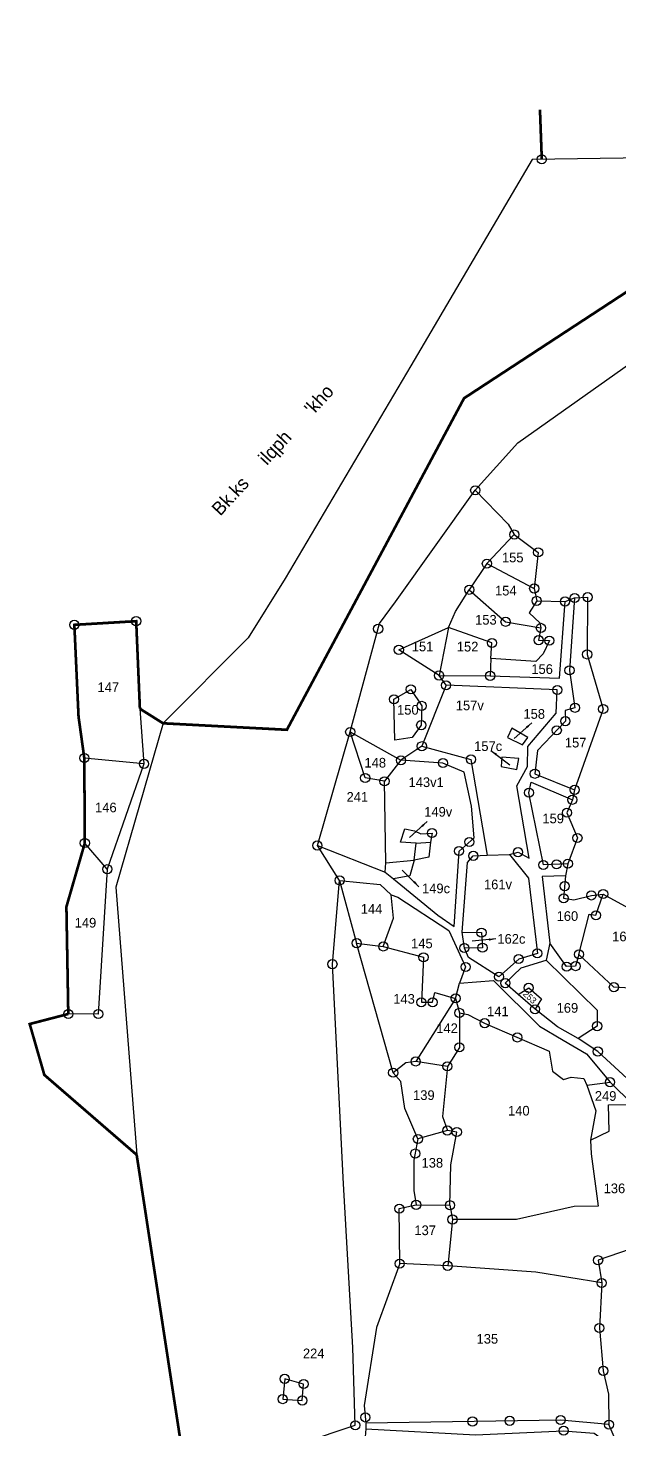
# Model space of a CAD drawing. Header units: feet. Extents: x 59 to 277694, y 0 to 2067228.
# Drawn here: x 66.2 to 176.5, y 238.6 to 499.6 of the extents above; entities that cross this region are included whole.
import ezdxf
from ezdxf.enums import TextEntityAlignment as Align

# ---------------------------------------------------------------- set-up
doc = ezdxf.new("R2010")
doc.units = ezdxf.units.FT
doc.header["$LTSCALE"] = 0.3
doc.header["$MEASUREMENT"] = 0
doc.linetypes.add('DASHDOT', pattern=[1, 0.5, -0.25, 0, -0.25])
doc.linetypes.add('DIVIDE', pattern=[1.25, 0.5, -0.25, 0, -0.25, 0, -0.25])
for name, color, linetype in [('OFF', 1, 'Continuous'), ('POLY_PARCEL', 6, 'Continuous'), ('POLY_ROAD', 30, 'Continuous'), ('POLY_WATER', 4, 'Continuous'), ('SYM_ARROW', 1, 'Continuous'), ('SYM_STONE', 1, 'Continuous'), ('TEXT_MAPOUT', 7, 'Continuous'), ('TEXT_PARCEL', 7, 'Continuous'), ('V_BOUND_LINE', 7, 'Continuous'), ('V_BOUND_STREAM_LINE', 7, 'DASHDOT'), ('V_DIVIDE_LINE', 7, 'DIVIDE')]:
    doc.layers.add(name, color=color, linetype=linetype)
doc.styles.get("Standard").update_dxf_attribs({"font": 'simplex.shx'})
doc.styles.add('TEXT_MAP', font='')
doc.styles.get('TEXT_MAP').set_extended_font_data('Kruti Dev 050')
doc.dimstyles.get("Standard").update_dxf_attribs({"dimtxt": 0.18, "dimasz": 0.18, "dimexe": 0.18, "dimexo": 0.0625, "dimgap": 0.09, "dimtad": 0, "dimtih": 1, "dimtoh": 1, "dimdec": 4, "dimzin": 0, "dimdsep": 46, "dimtxsty": 'Standard', "dimcen": 0.09, "dimadec": 0, "dimazin": 0, "dimtfac": 1, "dimtdec": 4, "dimtofl": 0, "dimtmove": 0, "dimatfit": 3, "dimfxl": 0, "dimtolj": 1, "dimtzin": 0, "dimarcsym": 0})

# ---------------------------------------------------------------- blocks, each defined once
blk = doc.blocks.new('STONE')
blk.add_circle((0, 0), 0.851)
blk = doc.blocks.new('TEXTARROW')
blk.add_leader([(0.04, -0.01), (8.68, -0.01)], dimstyle='Standard', override={"dimtxt": 2.5, "dimasz": 2.5, "dimexe": 1.25, "dimexo": 0.625, "dimgap": 0.625, "dimtad": 1, "dimtih": 0, "dimtoh": 0, "dimzin": 8, "dimcen": 2.5, "dimtofl": 1})

msp = doc.modelspace()

# ---------------------------------------------------------------- linework, layer by layer
at = {"layer": 'OFF'}
for points in [[(144.06, 377.27), (142.77, 379.09)], [(139.55, 365.92), (135.66, 363.31)], [(163.39, 329.27), (162.69, 326.11)]]:
    msp.add_lwpolyline(points, dxfattribs=at)
at = {"layer": 'POLY_PARCEL'}
for points in [[(156.78, 405.33), (151.67, 399.91)], [(151.67, 399.91), (148.39, 395.05)], [(151.67, 399.91), (160.49, 395.29)], [(144.52, 388.05), (145.85, 391.02), (148.39, 395.05)], [(148.39, 395.05), (155.15, 389.09), (161.73, 387.95)], [(160.96, 392.98), (159.54, 390.76), (161.56, 388.91), (161.73, 387.95)], [(142.77, 379.09), (135.27, 383.87), (144.52, 388.05)], [(144.52, 388.05), (142.77, 379.09)], [(152.43, 382.25), (152.61, 385.14), (144.52, 388.05)], [(161.73, 387.95), (161.3, 385.67), (163.31, 385.58), (162.17, 383.12), (160.77, 381.69), (152.43, 382.25)], [(152.43, 382.25), (152.28, 379.03)], [(134.35, 374.66), (137.51, 376.5), (139.53, 373.43), (139.44, 369.84), (137.77, 367.56), (134.52, 367.03), (134.35, 374.66)], [(144.06, 377.27), (139.55, 365.92)], [(87.03, 372.9), (87.78, 362.64)], [(132.59, 359.4), (129, 360.01), (126.21, 368.57)], [(126.21, 368.57), (126.21, 368.57), (135.66, 363.31)], [(156.29, 369.31), (155.5, 367.56), (158.31, 366.15), (159.27, 367.56), (156.29, 369.31)], [(87.78, 362.64), (76.67, 363.72)], [(135.66, 363.31), (132.59, 359.4)], [(154.45, 363.87), (154.36, 362.12), (157.25, 361.59), (157.61, 363.61), (154.45, 363.87)], [(87.78, 362.64), (80.96, 343.02)], [(132.86, 344.23), (132.59, 359.4)], [(138.48, 347.84), (135.58, 348.08), (136.37, 350.54), (138.21, 350.19), (139.35, 349.58), (141.46, 349.75), (141.19, 348.08)], [(80.96, 343.02), (76.77, 347.9)], [(141.19, 348.08), (140.85, 345.24), (138.13, 344.72)], [(138.13, 344.72), (138.48, 347.84)], [(138.48, 347.84), (141.19, 348.08)], [(132.86, 344.23), (138.13, 344.72)], [(138.13, 344.72), (137.33, 341.77), (134.28, 341.23)], [(151.73, 345.61), (155.9, 345.78)], [(80.96, 343.02), (79.28, 316.05), (73.69, 316.07)], [(132.74, 342.49), (132.86, 344.23)], [(124.24, 340.93), (127.4, 329.25)], [(132.38, 328.64), (134.25, 333.93), (133.87, 338.25)], [(168.82, 327.17), (170.75, 334.63), (171.98, 334.45), (173.34, 338.4)], [(185.36, 331.82), (181.54, 320.68), (175.33, 321.06), (168.82, 327.17)], [(134.22, 305.13), (127.4, 329.25)], [(127.4, 329.25), (132.38, 328.64)], [(147.07, 331.28), (150.67, 331.21), (150.85, 328.4), (147.48, 328.34)], [(168.82, 327.17), (168.2, 324.98), (166.53, 324.89), (163.39, 329.27)], [(132.38, 328.64), (139.86, 326.63), (139.47, 318.24), (141.57, 318.24), (141.96, 320.07), (145.85, 318.98)], [(162.69, 326.11), (172.21, 316.78), (172.21, 313.8), (168.65, 311.48)], [(145.85, 318.98), (146.57, 321.79)], [(145.85, 318.98), (138.42, 307.23)], [(145.85, 318.98), (146.55, 316.27)], [(157.49, 319.71), (159.47, 320.93), (161.84, 318.9), (160.64, 316.95)], [(146.55, 316.27), (146.55, 309.85), (144.32, 306.31)], [(146.55, 316.27), (148.13, 315.96)], [(148.13, 315.96), (151.24, 314.35), (163.26, 309.16), (163.9, 305.45), (165.92, 303.84), (167.37, 304.32), (169.71, 304.08), (170.28, 302.79)], [(138.42, 307.23), (136.58, 306.96), (134.22, 305.13)], [(144.32, 306.31), (138.42, 307.23)], [(144.32, 306.31), (143.4, 297), (144.32, 294.38)], [(138.82, 292.8), (136.4, 298.44), (135.67, 303.52), (134.22, 305.13)], [(170.28, 302.79), (174.62, 303.38)], [(170.28, 302.79), (171.97, 298.04), (171, 292.55)], [(171, 292.55), (174.47, 294.25), (174.33, 299.16), (178.89, 299.21)], [(138.82, 292.8), (138.09, 288.85), (138.09, 283.2), (138.49, 280.54)], [(144.32, 294.38), (138.82, 292.8)], [(144.79, 280.46), (144.95, 287.96), (146.08, 294.09), (144.32, 294.38)], [(171, 292.55), (171.1, 290.05), (172.39, 280.3), (167.92, 280.22), (157.16, 277.83), (145.27, 277.8)], [(135.43, 269.58), (135.35, 279.82), (138.49, 280.54)], [(138.49, 280.54), (144.79, 280.46)], [(144.79, 280.46), (145.27, 277.8)], [(145.27, 277.8), (144.38, 269.18)], [(180.36, 272.95), (172.39, 270.22), (173.07, 265.98)], [(135.43, 269.58), (131.09, 257.68), (128.83, 243.17), (129.09, 239.89)], [(144.38, 269.18), (135.43, 269.58)], [(173.07, 265.98), (160.78, 268), (144.38, 269.18)], [(173.07, 265.98), (172.63, 257.6), (173.36, 249.62), (174.33, 245.27), (174.42, 239.61)], [(129.09, 238.83), (128.71, 233.6)]]:
    msp.add_lwpolyline(points, dxfattribs=at)
at = {"layer": 'POLY_ROAD'}
for points in [[(152.28, 379.03), (165.18, 378.61), (166.23, 392.87)], [(168.02, 393.53), (167.06, 380.05), (168.08, 373.08), (166.23, 372.57), (166.3, 370.58), (161.1, 365.11), (160.6, 360.79), (168.01, 357.8)], [(142.77, 379.09), (152.28, 379.03)], [(159.53, 345.1), (157.27, 358.54), (159.25, 362.16), (159.33, 365.85), (164.59, 372.08), (164.79, 376.39), (144.06, 377.27)], [(139.55, 365.92), (148.71, 363.46), (151.73, 345.61)], [(134.28, 341.23), (142.51, 334.47), (145.58, 332.38), (146.49, 346.4), (149.28, 348.84), (148.79, 354.77), (147.46, 361.11), (143.49, 362.79), (135.66, 363.31)], [(166.76, 344.05), (162.19, 343.82), (159.51, 357.27), (159.89, 359.23), (167.6, 355.95)], [(120.1, 347.43), (132.74, 342.49)], [(147.07, 331.28), (148.03, 344.28), (149.13, 345.51), (151.73, 345.61)], [(155.9, 345.78), (159.43, 341.37), (161.08, 327.35), (157.61, 326.29), (153.92, 323.01)], [(155.9, 345.78), (157.47, 346.19), (159.53, 345.1)], [(132.74, 342.49), (134.28, 341.23)], [(124.24, 340.93), (131.79, 340.2), (133.87, 338.25)], [(166.31, 341.8), (161.98, 341.66), (163.39, 329.27)], [(133.87, 338.25), (135.09, 337.79), (144.57, 331.61), (147.71, 324.83), (146.57, 321.79)], [(147.48, 328.34), (147.07, 331.28)], [(153.92, 323.01), (148.24, 326.57), (147.48, 328.34)], [(157.49, 319.71), (155.1, 321.8), (158.04, 324.67), (162.69, 326.11)], [(146.57, 321.79), (152.93, 322.31), (161.45, 313.79), (165.89, 311.18), (170.24, 308.66), (174.62, 303.38)], [(160.64, 316.95), (157.49, 319.71)], [(168.65, 311.48), (164.82, 313.67), (160.64, 316.95)], [(182.55, 299.68), (172.34, 309.08), (168.65, 311.48)], [(174.62, 303.38), (178.89, 299.21)], [(174.42, 239.61), (165.43, 240.46), (129.09, 239.89)], [(129.09, 239.89), (129.09, 238.83)], [(129.09, 238.83), (149.54, 237.7), (165.96, 238.48), (171.66, 238.05), (172.79, 237.2), (175.05, 230.91)], [(192.98, 234.39), (177.32, 232.96), (174.42, 239.61)]]:
    msp.add_lwpolyline(points, dxfattribs=at)
at = {"layer": 'POLY_WATER'}
for points in [[(400.06, 457.07), (381.2, 454.24), (375.44, 453), (348.14, 460.15), (337.78, 479.46), (317.44, 496.99), (303.68, 499.64), (286.64, 498.94), (250.74, 486.26), (223.56, 476.12), (160.13, 475.18), (137.53, 436.75), (114.09, 397.14), (107.23, 386.12), (91.34, 370.19)], [(149.5, 413.58), (157.46, 422.42), (182.5, 440.14), (227.97, 470.27), (233.97, 460.81), (243.65, 443.11)], [(126.21, 368.57), (131.69, 388.79), (134.63, 392.79), (149.5, 413.58)], [(149.5, 413.58), (155.61, 407.28), (156.78, 405.33)], [(156.78, 405.33), (161.22, 402.01), (160.49, 395.29)], [(160.49, 395.29), (160.96, 392.98)], [(160.96, 392.98), (166.23, 392.87)], [(166.23, 392.87), (168.02, 393.53)], [(168.02, 393.53), (170.44, 393.68), (170.36, 383.01), (173.34, 372.84), (168.01, 357.8)], [(91.34, 370.19), (82.56, 339.67), (86.43, 289.84)], [(120.1, 347.43), (126.21, 368.57)], [(168.01, 357.8), (167.6, 355.95)], [(167.6, 355.95), (166.59, 353.54), (168.54, 348.85), (166.76, 344.05)], [(124.24, 340.93), (120.1, 347.43)], [(166.76, 344.05), (166.31, 341.8)], [(96.14, 226.46), (107.54, 232.91), (127.16, 239.48), (126.68, 253.98), (124.97, 284.43), (122.9, 325.34), (124.24, 340.93)], [(166.31, 341.8), (165.97, 337.61), (167.9, 337.35), (171.15, 338.14), (173.34, 338.4)], [(173.34, 338.4), (185.36, 331.82)], [(114, 248.13), (113.63, 244.36), (117.29, 244.11), (117.53, 247.16), (114, 248.13)]]:
    msp.add_lwpolyline(points, dxfattribs=at)
at = {"layer": 'V_BOUND_LINE', "const_width": 0.5}
for points in [[(87.03, 372.9), (86.34, 389.2), (74.82, 388.52), (75.6, 371.43), (76.67, 363.72)], [(91.34, 370.19), (87.03, 372.9)], [(76.67, 363.72), (76.77, 347.9)], [(76.77, 347.9), (73.34, 336.03), (73.69, 316.07)], [(73.69, 316.07), (66.5, 314.2), (69.23, 304.72), (86.43, 289.84)]]:
    msp.add_lwpolyline(points, dxfattribs=at)
at = {"layer": 'V_BOUND_STREAM_LINE', "ltscale": 10, "const_width": 0.5, "flags": 128}
for points in [[(91.34, 370.19), (114.41, 368.98), (147.42, 430.71), (202.27, 466.57), (248.46, 482.81), (284.1, 496.55), (317.52, 481.7), (341.2, 454.56), (373.54, 446.99), (406.5, 455.34), (423.45, 471.34), (435.05, 474.82), (466.52, 462.6), (500.87, 477.68), (526.4, 496.24), (532.67, 488.36), (538.71, 457.97), (560.83, 424.25), (613.98, 425.18), (621.18, 430.28), (637.31, 448.18)], [(96.14, 226.46), (86.43, 289.84)]]:
    msp.add_lwpolyline(points, dxfattribs=at)
at = {"layer": 'V_DIVIDE_LINE', "ltscale": 10, "const_width": 0.5, "flags": 128}
msp.add_lwpolyline([(161.9, 475.21), (161.56, 484.43)], dxfattribs=at)

# ---------------------------------------------------------------- block references
at = {"layer": 'SYM_ARROW'}
for p, xscale, yscale, zscale, rotation in [((160.08, 370.31), 0.5102044309451828, 0.5102044309451828, 0.5102044309451828, 221.8201880382782), ((152.42, 365.14), 0.5102044309451828, 0.5102044309451828, 0.5102044309451828, 322.8577564202776), ((140.56, 351.89), 0.5102044309451832, 0.5102044309451832, 0.5102044309451832, 221.8201880382767), ((139.03, 339.75), 0.5102044309451832, 0.5102044309451832, 0.5102044309451832, 135.2452017701526), ((153.34, 330.03), 0.5102044309451828, 0.5102044309451828, 0.5102044309451828, 184.9340419000325)]:
    msp.add_blockref('TEXTARROW', p, dxfattribs=dict(at, xscale=xscale, yscale=yscale, zscale=zscale, rotation=rotation))
at = {"layer": 'SYM_STONE'}
for p in [(161.9, 475.21), (149.5, 413.58), (156.78, 405.33), (161.22, 402.01), (151.67, 399.91), (148.39, 395.05), (160.49, 395.29), (168.02, 393.53), (170.44, 393.68), (160.96, 392.98), (166.23, 392.87), (74.82, 388.52), (86.34, 389.2), (155.15, 389.09), (131.42, 387.78), (161.3, 385.67), (161.73, 387.95), (163.31, 385.58), (135.27, 383.87), (152.61, 385.14), (170.36, 383.01), (142.77, 379.09), (152.28, 379.03), (167.06, 380.05), (137.51, 376.5), (144.06, 377.27), (164.79, 376.39), (134.35, 374.66), (139.53, 373.43), (168.08, 373.08), (173.34, 372.84), (139.44, 369.84), (166.3, 370.58), (126.21, 368.57), (164.69, 368.89), (139.55, 365.92), (76.67, 363.72), (87.78, 362.64), (135.66, 363.31), (143.49, 362.79), (148.71, 363.46), (129, 360.01), (132.59, 359.4), (160.6, 360.79), (159.51, 357.27), (168.01, 357.8), (167.6, 355.95), (166.59, 353.54), (141.46, 349.75), (76.77, 347.9), (120.1, 347.43), (146.49, 346.4), (148.42, 348.09), (168.54, 348.85), (149.13, 345.51), (157.47, 346.19), (162.19, 343.82), (164.65, 343.94), (166.76, 344.05), (80.96, 343.02), (124.24, 340.93), (166.15, 339.87), (165.97, 337.61), (171.15, 338.14), (173.34, 338.4), (171.98, 334.45), (150.67, 331.21), (127.4, 329.25), (132.38, 328.64), (147.48, 328.34), (150.85, 328.4), (139.86, 326.63), (157.61, 326.29), (161.08, 327.35), (168.82, 327.17), (122.9, 325.34), (147.71, 324.83), (153.92, 323.01), (166.53, 324.89), (168.2, 324.98), (155.1, 321.8), (159.47, 320.93), (175.33, 321.06), (139.47, 318.24), (141.57, 318.24), (145.85, 318.98), (73.69, 316.07), (79.28, 316.05), (146.55, 316.27), (160.64, 316.95), (151.24, 314.35), (172.21, 313.8), (146.55, 309.85), (157.35, 311.7), (138.42, 307.23), (172.34, 309.08), (134.22, 305.13), (144.32, 306.31), (174.62, 303.38), (144.32, 294.38), (138.82, 292.8), (146.08, 294.09), (138.32, 290.08), (135.35, 279.82), (138.49, 280.54), (144.79, 280.46), (145.27, 277.8), (135.43, 269.58), (144.38, 269.18), (172.39, 270.22), (173.07, 265.98), (172.63, 257.6), (114, 248.13), (117.53, 247.16), (173.36, 249.62), (113.63, 244.36), (117.29, 244.11), (127.16, 239.48), (129.01, 240.95), (148.99, 240.2), (155.92, 240.31), (165.43, 240.46), (174.42, 239.61), (165.96, 238.48)]:
    msp.add_blockref('STONE', p, dxfattribs=at)

# ---------------------------------------------------------------- texts
at = {"layer": 'TEXT_MAPOUT', "style": 'TEXT_MAP'}
msp.add_text("Bk.ks     ilqph      'kho", height=2.5, rotation=47.3583, dxfattribs=at).set_placement((102.01, 408.66))
at = {"layer": 'TEXT_PARCEL', "style": 'TEXT_MAP'}
for s, p in [('155', (156.49, 400.16)), ('154', (155.19, 393.99)), ('153', (151.49, 388.56)), ('151', (139.69, 383.59)), ('152', (148.08, 383.56)), ('156', (161.96, 379.38)), ('147', (81.14, 376)), ('150', (136.95, 371.8)), ('157v', (148.49, 372.62)), ('158', (160.49, 371.03)), ('157c', (151.91, 365.03)), ('157', (168.21, 365.69)), ('148', (130.88, 361.95)), ('143v1', (140.36, 358.32)), ('146', (80.69, 353.62)), ('241', (127.54, 355.59)), ('149v', (142.61, 352.81)), ('159', (164.02, 351.57)), ('149c', (142.2, 338.55)), ('161v', (153.74, 339.29)), ('144', (130.19, 334.73)), ('160', (166.67, 333.4)), ('149', (76.89, 332.16)), ('145', (139.56, 328.31)), ('162c', (156.24, 329.15)), ('163', (177.02, 329.6)), ('143', (136.24, 317.98)), ('141', (153.72, 315.66)), ('169', (166.67, 316.3)), ('142', (144.25, 312.51)), ('139', (139.93, 300.06)), ('249', (173.79, 299.9)), ('140', (157.62, 297.16)), ('138', (141.51, 287.46)), ('136', (175.43, 282.7)), ('137', (140.18, 274.89)), ('135', (151.76, 254.69)), ('224', (119.41, 251.97))]:
    msp.add_text(s, height=1.8, dxfattribs=at).set_placement(p, align=Align.CENTER)
msp.add_text('253', height=1.2, rotation=317.0024, dxfattribs=at).set_placement((159.26, 318.76), align=Align.CENTER)

doc.saveas('drawing.dxf')
